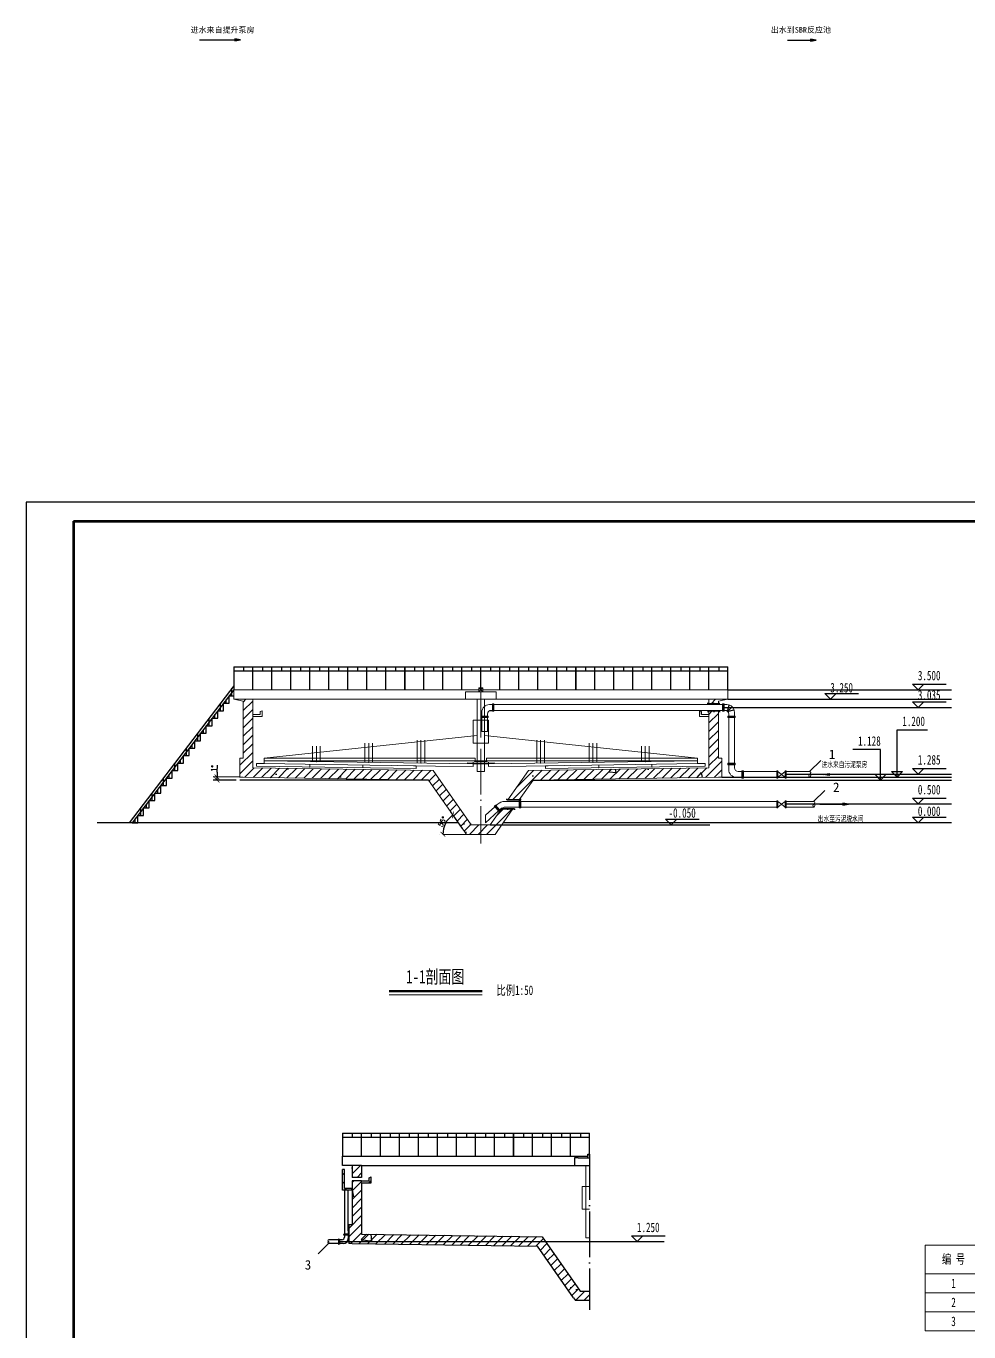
# Model space of a CAD drawing. Header units: millimetres. Extents: x -254 to 2257, y 114 to 1144.
# Drawn here: x 765 to 1260, y 458 to 1144 of the extents above; entities that cross this region are included whole.
import ezdxf

# ---------------------------------------------------------------- set-up
doc = ezdxf.new("R2010")
doc.units = ezdxf.units.MM
doc.linetypes.add('ACAD_ISO04W100', pattern=[30, 24, -3, 0, -3])
doc.layers.add('图层1', color=3, linetype='Continuous', lineweight=30)
doc.layers.add('图层2', color=2, linetype='Continuous')
doc.styles.get("Standard").update_dxf_attribs({"font": 'txt', "bigfont": 'gbcbig.shx'})
doc.dimstyles.new('副本 ISO-25', dxfattribs={"dimtxt": 2.5, "dimasz": 2.5, "dimexe": 2, "dimexo": 2, "dimtad": 1, "dimlfac": 50, "dimtxsty": 'Standard', "dimblk": 'ARCHTICK', "dimcen": 2.5, "dimadec": 0, "dimazin": 0, "dimtfac": 1, "dimtmove": 0, "dimatfit": 3, "dimfxl": 1, "dimarcsym": 0})

# ---------------------------------------------------------------- blocks, each defined once
blk = doc.blocks.new('_ArchTick')
at = {"color": 0, "linetype": 'ByBlock', "const_width": 0.15}
blk.add_lwpolyline([(-0.5, -0.5), (0.5, 0.5)], dxfattribs=at)
blk = doc.blocks.new('*D8')
at = {"color": 0, "lineweight": -2, "transparency": 16777216}
for p, q in [((994.04, 722.49), (987.93, 731.23)), ((981.83, 719.38), (981.75, 719.38))]:
    blk.add_line(p, q, dxfattribs=at)
blk.add_arc((996.21, 719.38), 12.46, 124.96512, 180, dxfattribs=at)
at = {"color": 0, "lineweight": -2, "transparency": 16777216, "xscale": 2.5, "yscale": 2.5, "zscale": 2.5}
for p, rotation in [((989.07, 729.59), 34.96512077353569), ((983.75, 719.38), 270.0000000000003)]:
    blk.add_blockref('_ArchTick', p, dxfattribs=dict(at, rotation=rotation))
at = {"color": 0, "lineweight": 0, "transparency": 16777216, "insert": (983.5, 726), "char_height": 2.5, "attachment_point": 5, "rotation": 62.48256}
blk.add_mtext('55°', dxfattribs=at)
blk = doc.blocks.new('*D9')
at = {"color": 0, "lineweight": -2, "transparency": 16777216}
for p, q in [((865, 752.08), (865.14, 755.83)), ((876.73, 749.41), (862.93, 749.61)), ((874.99, 747.94), (862.92, 747.94))]:
    blk.add_line(p, q, dxfattribs=at)
for start, end in [(179.1557, 180), (177.86893, 179.1557)]:
    blk.add_arc((976.24, 747.94), 111.32, start, end, dxfattribs=at)
at = {"color": 0, "lineweight": -2, "transparency": 16777216, "xscale": 2.5, "yscale": 2.5, "zscale": 2.5}
for p, rotation in [((864.93, 749.58), 89.15570226046216), ((864.92, 747.94), 270)]:
    blk.add_blockref('_ArchTick', p, dxfattribs=dict(at, rotation=rotation))
at = {"color": 0, "transparency": 16777216, "insert": (863.19, 754.02), "char_height": 2.5, "attachment_point": 5, "rotation": 87.86893}
blk.add_mtext('1°', dxfattribs=at)

msp = doc.modelspace()

# ---------------------------------------------------------------- hatches: boundary and pattern name
at = {"lineweight": -2}
for points in [[(874.33093, 1136.59416), (877.33093, 1137.09416), (874.33093, 1137.59416)], [(1177.11121, 1136.43148), (1180.11121, 1136.93148), (1177.11121, 1137.43148)], [(1186.94854, 750.37039), (1183.94854, 750.87039), (1186.94854, 751.37039)], [(1194.16798, 734.73867), (1197.16798, 735.23867), (1194.16798, 735.73867)]]:
    msp.add_hatch(color=256, dxfattribs=at).paths.add_polyline_path(points)
at = {"layer": '图层2'}
h = msp.add_hatch(dxfattribs=at)
h.set_pattern_fill('ANSI31', color=256, style=0)
h.paths.add_polyline_path([(883.72683, 784.37678), (883.72683, 790.37678), (873.72683, 790.37678), (878.72683, 789.37678), (878.72683, 759.37678), (876.9935, 759.37678), (876.9935, 749.37678), (878.72683, 749.37678), (976.23958, 747.93975), (995.18558, 720.84698), (996.21369, 719.37678), (998.72683, 719.37678), (1003.72683, 719.37678), (1003.72683, 724.37678), (998.72683, 724.37678), (978.72683, 752.97678), (883.72683, 754.37678)])
h.paths.add_polyline_path([(1031.21408, 747.93975), (1128.72683, 749.37678), (1130.46016, 749.37678), (1130.46016, 759.37678), (1128.72683, 759.37678), (1128.72683, 784.07678), (1123.72683, 784.07678), (1123.72683, 754.37678), (1028.72683, 752.97678), (1017.96647, 737.58947), (1023.97612, 737.58947)])
h.paths.add_polyline_path([(1020.60038, 732.76216), (1014.59073, 732.76216), (1008.72683, 724.37678), (1014.73648, 724.37678)])
h.paths.add_polyline_path([(1014.73648, 724.37678), (1008.72683, 724.37678), (1003.72683, 724.37678), (1003.72683, 719.37678), (1008.72683, 719.37678), (1011.23998, 719.37678), (1012.26809, 720.84698)])
h.paths.add_polyline_path([(1128.72683, 789.37678), (1133.72683, 790.37678), (1123.72683, 790.37678), (1123.72683, 788.07678), (1128.72683, 788.07678)])
h.paths.add_polyline_path([(940.97594, 536.24117), (944.97594, 536.24117), (945.97594, 536.24117), (945.97594, 539.24117), (944.97594, 538.84117), (944.97594, 537.24117), (940.97594, 537.24117), (935.97594, 537.24117), (935.97594, 533.24117), (935.97594, 514.24117), (934.24261, 514.24117), (934.24261, 505.24117), (1037.79412, 505.24117), (1035.97594, 507.84117), (940.97594, 509.24117)])
h.paths.add_polyline_path([(1037.79412, 505.24117), (934.24261, 505.24117), (934.24261, 504.24117), (935.97594, 504.24117), (1033.48869, 502.80414), (1052.43469, 475.71136), (1053.4628, 474.24117), (1055.97594, 474.24117), (1060.97594, 474.24117), (1060.97594, 479.24117), (1055.97594, 479.24117)])
h.paths.add_polyline_path([(940.97594, 545.24117), (935.97594, 545.24117), (935.97594, 539.04117), (940.97594, 539.04117), (940.97594, 539.24117)])
h.paths.add_polyline_path([(931.97594, 543.24117), (930.97594, 543.24117), (930.97594, 532.24117), (935.97594, 532.24117), (935.97594, 533.24117), (931.97594, 533.24117)])
h = msp.add_hatch(dxfattribs=at)
h.set_pattern_fill('AR-CONC', color=256, scale=0.25, style=0)
h.paths.add_polyline_path([(883.72683, 784.37678), (883.72683, 790.37678), (873.72683, 790.37678), (878.72683, 789.37678), (878.72683, 759.37678), (876.9935, 759.37678), (876.9935, 749.37678), (878.72683, 749.37678), (976.23958, 747.93975), (995.18558, 720.84698), (996.21369, 719.37678), (998.72683, 719.37678), (1003.72683, 719.37678), (1003.72683, 724.37678), (998.72683, 724.37678), (978.72683, 752.97678), (883.72683, 754.37678)])
h.paths.add_polyline_path([(1031.21408, 747.93975), (1128.72683, 749.37678), (1130.46016, 749.37678), (1130.46016, 759.37678), (1128.72683, 759.37678), (1128.72683, 784.07678), (1123.72683, 784.07678), (1123.72683, 754.37678), (1028.72683, 752.97678), (1017.96647, 737.58947), (1023.97612, 737.58947)])
h.paths.add_polyline_path([(1008.72683, 724.37678), (1014.73648, 724.37678), (1020.60038, 732.76216), (1014.59073, 732.76216)])
h.paths.add_polyline_path([(1003.72683, 724.37678), (1003.72683, 719.37678), (1008.72683, 719.37678), (1011.23998, 719.37678), (1012.26809, 720.84698), (1014.73648, 724.37678), (1008.72683, 724.37678)])
h.paths.add_polyline_path([(1128.72683, 788.07678), (1128.72683, 789.37678), (1133.72683, 790.37678), (1123.72683, 790.37678), (1123.72683, 788.07678)])
h.paths.add_polyline_path([(1037.79412, 505.24117), (934.24261, 505.24117), (934.24261, 504.24117), (935.97594, 504.24117), (1033.48869, 502.80414), (1052.43469, 475.71136), (1053.4628, 474.24117), (1055.97594, 474.24117), (1060.97594, 474.24117), (1060.97594, 479.24117), (1055.97594, 479.24117)])
h.paths.add_polyline_path([(935.97594, 514.24117), (934.24261, 514.24117), (934.24261, 505.24117), (1037.79412, 505.24117), (1035.97594, 507.84117), (940.97594, 509.24117), (940.97594, 536.24117), (944.97594, 536.24117), (945.97594, 536.24117), (945.97594, 539.24117), (944.97594, 538.84117), (944.97594, 537.24117), (940.97594, 537.24117), (935.97594, 537.24117), (935.97594, 533.24117)])
h.paths.add_polyline_path([(940.97594, 539.04117), (940.97594, 539.24117), (940.97594, 545.24117), (935.97594, 545.24117), (935.97594, 539.04117)])
h.paths.add_polyline_path([(930.97594, 532.24117), (935.97594, 532.24117), (935.97594, 533.24117), (931.97594, 533.24117), (931.97594, 543.24117), (930.97594, 543.24117)])

# ---------------------------------------------------------------- linework, layer by layer
at = {"lineweight": -2}
for p, q in [((855.6784, 1137.09416), (874.33093, 1137.09416)), ((874.33093, 1137.59416), (874.33093, 1136.59416)), ((877.33093, 1137.09416), (874.33093, 1137.59416)), ((874.33093, 1136.59416), (877.33093, 1137.09416)), ((1165.06709, 1136.93148), (1177.11121, 1136.93148)), ((1177.11121, 1137.43148), (1177.11121, 1136.43148)), ((1180.11121, 1136.93148), (1177.11121, 1137.43148)), ((1177.11121, 1136.43148), (1180.11121, 1136.93148)), ((873.72683, 807.37678), (1083.72683, 807.37678)), ((873.72683, 807.37678), (873.72683, 795.37678)), ((873.72683, 805.37678), (1083.72683, 805.37678)), ((878.86253, 807.37678), (878.86253, 805.37678)), ((883.72683, 795.37678), (883.72683, 807.37678)), ((888.86253, 807.37678), (888.86253, 805.37678)), ((888.86253, 807.37678), (888.86253, 805.37678)), ((893.72683, 795.37678), (893.72683, 807.37678)), ((898.86253, 807.37678), (898.86253, 805.37678)), ((903.72683, 795.37678), (903.72683, 807.37678)), ((908.86253, 807.37678), (908.86253, 805.37678)), ((913.72683, 795.37678), (913.72683, 807.37678)), ((918.86253, 807.37678), (918.86253, 805.37678)), ((923.72683, 795.37678), (923.72683, 807.37678)), ((928.86253, 807.37678), (928.86253, 805.37678)), ((933.72683, 795.37678), (933.72683, 807.37678)), ((938.86253, 807.37678), (938.86253, 805.37678)), ((943.72683, 795.37678), (943.72683, 807.37678)), ((948.86253, 807.37678), (948.86253, 805.37678)), ((953.72683, 795.37678), (953.72683, 807.37678)), ((958.86253, 807.37678), (958.86253, 805.37678)), ((963.72683, 795.37678), (963.72683, 807.37678)), ((963.72683, 807.37678), (1133.72683, 807.37678)), ((963.72683, 807.37678), (963.72683, 795.37678)), ((963.72683, 805.37678), (1133.72683, 805.37678)), ((968.86253, 807.37678), (968.86253, 805.37678)), ((968.86253, 807.37678), (968.86253, 805.37678)), ((973.72683, 795.37678), (973.72683, 807.37678)), ((978.86253, 807.37678), (978.86253, 805.37678)), ((978.86253, 807.37678), (978.86253, 805.37678)), ((983.72683, 795.37678), (983.72683, 807.37678)), ((988.86253, 807.37678), (988.86253, 805.37678)), ((993.72683, 795.37678), (993.72683, 807.37678)), ((998.86253, 807.37678), (998.86253, 805.37678)), ((1003.72683, 795.37678), (1003.72683, 807.37678)), ((1008.86253, 807.37678), (1008.86253, 805.37678)), ((1013.72683, 795.37678), (1013.72683, 807.37678)), ((1018.86253, 807.37678), (1018.86253, 805.37678)), ((1023.72683, 795.37678), (1023.72683, 807.37678)), ((1028.86253, 807.37678), (1028.86253, 805.37678)), ((1033.72683, 795.37678), (1033.72683, 807.37678)), ((1038.86253, 807.37678), (1038.86253, 805.37678)), ((1043.72683, 795.37678), (1043.72683, 807.37678)), ((1048.86253, 807.37678), (1048.86253, 805.37678)), ((1053.72683, 795.37678), (1053.72683, 807.37678)), ((1053.72683, 807.37678), (1133.72683, 807.37678)), ((1053.72683, 807.37678), (1053.72683, 795.37678)), ((1053.72683, 805.37678), (1133.72683, 805.37678)), ((1058.86253, 807.37678), (1058.86253, 805.37678)), ((1058.86253, 807.37678), (1058.86253, 805.37678)), ((1063.72683, 795.37678), (1063.72683, 807.37678)), ((1068.86253, 807.37678), (1068.86253, 805.37678)), ((1068.86253, 807.37678), (1068.86253, 805.37678)), ((1073.72683, 795.37678), (1073.72683, 807.37678)), ((1078.86253, 807.37678), (1078.86253, 805.37678)), ((1083.72683, 795.37678), (1083.72683, 807.37678)), ((1088.86253, 807.37678), (1088.86253, 805.37678)), ((1093.72683, 795.37678), (1093.72683, 807.37678)), ((1098.86253, 807.37678), (1098.86253, 805.37678)), ((1103.72683, 795.37678), (1103.72683, 807.37678)), ((1108.86253, 807.37678), (1108.86253, 805.37678)), ((1113.72683, 795.37678), (1113.72683, 807.37678)), ((1118.86253, 807.37678), (1118.86253, 805.37678)), ((1123.72683, 795.37678), (1123.72683, 807.37678)), ((1128.86253, 807.37678), (1128.86253, 805.37678)), ((1133.72683, 795.37678), (1133.72683, 807.37678)), ((873.72683, 797.37678), (873.72683, 795.37678)), ((1183.94854, 750.87039), (1186.94854, 751.37039)), ((1186.94854, 750.37039), (1183.94854, 750.87039)), ((1186.94854, 751.37039), (1186.94854, 750.37039)), ((1198.99265, 750.87039), (1186.94854, 750.87039)), ((1182.12386, 735.23867), (1194.16798, 735.23867)), ((1194.16798, 735.73867), (1194.16798, 734.73867)), ((1197.16798, 735.23867), (1194.16798, 735.73867)), ((1194.16798, 734.73867), (1197.16798, 735.23867)), ((930.97594, 562.24117), (1060.97594, 562.24117)), ((930.97594, 562.24117), (930.97594, 550.24117)), ((930.97594, 560.24117), (1060.97594, 560.24117)), ((936.11164, 562.24117), (936.11164, 560.24117)), ((940.97594, 550.24117), (940.97594, 562.24117)), ((946.11164, 562.24117), (946.11164, 560.24117)), ((946.11164, 562.24117), (946.11164, 560.24117)), ((950.97594, 550.24117), (950.97594, 562.24117)), ((956.11164, 562.24117), (956.11164, 560.24117)), ((960.97594, 550.24117), (960.97594, 562.24117)), ((966.11164, 562.24117), (966.11164, 560.24117)), ((970.97594, 550.24117), (970.97594, 562.24117)), ((976.11164, 562.24117), (976.11164, 560.24117)), ((980.97594, 550.24117), (980.97594, 562.24117)), ((986.11164, 562.24117), (986.11164, 560.24117)), ((990.97594, 550.24117), (990.97594, 562.24117)), ((996.11164, 562.24117), (996.11164, 560.24117)), ((1000.97594, 550.24117), (1000.97594, 562.24117)), ((1006.11164, 562.24117), (1006.11164, 560.24117)), ((1010.97594, 550.24117), (1010.97594, 562.24117)), ((1016.11164, 562.24117), (1016.11164, 560.24117)), ((1020.97594, 550.24117), (1020.97594, 562.24117)), ((1020.97594, 562.24117), (1060.97594, 562.24117)), ((1020.97594, 562.24117), (1020.97594, 550.24117)), ((1020.97594, 560.24117), (1060.97594, 560.24117)), ((1026.11164, 562.24117), (1026.11164, 560.24117)), ((1026.11164, 562.24117), (1026.11164, 560.24117)), ((1030.97594, 550.24117), (1030.97594, 562.24117)), ((1036.11164, 562.24117), (1036.11164, 560.24117)), ((1036.11164, 562.24117), (1036.11164, 560.24117)), ((1040.97594, 550.24117), (1040.97594, 562.24117)), ((1046.11164, 562.24117), (1046.11164, 560.24117)), ((1050.97594, 550.24117), (1050.97594, 562.24117)), ((1056.11164, 562.24117), (1056.11164, 560.24117)), ((1060.97594, 550.24117), (1060.97594, 562.24117))]:
    msp.add_line(p, q, dxfattribs=at)
at = {"lineweight": 25}
for p, q in [((764.51931, 894.09045), (764.51931, 300.09045)), ((1605.51931, 894.09045), (764.51931, 894.09045)), ((1230.84607, 798.37678), (1240.53013, 798.37678)), ((1233.81496, 795.37678), (1230.84607, 798.37678)), ((1233.81496, 795.37678), (1236.78384, 798.37678)), ((1240.53013, 798.37678), (1245.53013, 798.37678)), ((1245.53013, 798.37678), (1248.53013, 798.37678)), ((1184.75046, 793.37678), (1194.43452, 793.37678)), ((1187.71934, 790.37678), (1184.75046, 793.37678)), ((1187.71934, 790.37678), (1190.68823, 793.37678)), ((1194.43452, 793.37678), (1199.43452, 793.37678)), ((1199.43452, 793.37678), (1202.43452, 793.37678)), ((1118.72683, 784.37678), (1118.72683, 782.37678)), ((1230.84607, 789.07678), (1240.53013, 789.07678)), ((1233.81496, 786.07678), (1230.84607, 789.07678)), ((1233.81496, 786.07678), (1236.78384, 789.07678)), ((1240.53013, 789.07678), (1245.53013, 789.07678)), ((1245.53013, 789.07678), (1248.53013, 789.07678)), ((1222.6577, 763.95815), (1222.6577, 774.30044)), ((1222.6577, 774.30044), (1238.63679, 774.30044)), ((1214.04108, 763.95815), (1199.41371, 763.95815)), ((1214.04108, 747.93975), (1214.04108, 763.95815)), ((1222.6577, 749.37678), (1222.6577, 763.95815)), ((1214.04108, 747.93975), (1211.0722, 750.93975)), ((1211.0722, 750.93975), (1217.00997, 750.93975)), ((1214.04108, 747.93975), (1217.00997, 750.93975)), ((1222.6577, 749.37678), (1219.68881, 752.37678)), ((1219.68881, 752.37678), (1225.62658, 752.37678)), ((1222.6577, 749.37678), (1225.62658, 752.37678)), ((1230.84607, 754.07678), (1240.53013, 754.07678)), ((1233.81496, 751.07678), (1230.84607, 754.07678)), ((1233.81496, 751.07678), (1236.78384, 754.07678)), ((1240.53013, 754.07678), (1245.53013, 754.07678)), ((1245.53013, 754.07678), (1248.53013, 754.07678)), ((1230.84607, 738.37678), (1240.53013, 738.37678)), ((1233.81496, 735.37678), (1230.84607, 738.37678)), ((1233.81496, 735.37678), (1236.78384, 738.37678)), ((1240.53013, 738.37678), (1245.53013, 738.37678)), ((1245.53013, 738.37678), (1248.53013, 738.37678)), ((1230.84607, 728.37678), (1240.53013, 728.37678)), ((1233.81496, 725.37678), (1230.84607, 728.37678)), ((1233.81496, 725.37678), (1236.78384, 728.37678)), ((1240.53013, 728.37678), (1245.53013, 728.37678)), ((1245.53013, 728.37678), (1248.53013, 728.37678)), ((1100.89345, 727.37678), (1110.57752, 727.37678)), ((1103.86234, 724.37678), (1100.89345, 727.37678)), ((1103.86234, 724.37678), (1106.83123, 727.37678)), ((1110.57752, 727.37678), (1115.57752, 727.37678)), ((1115.57752, 727.37678), (1118.57752, 727.37678)), ((933.97594, 510.90784), (933.97594, 506.90783)), ((934.24261, 514.24117), (934.24261, 504.24117)), ((1083.06953, 508.24117), (1092.75359, 508.24117)), ((1086.03842, 505.24117), (1083.06953, 508.24117)), ((1086.03842, 505.24117), (1089.0073, 508.24117)), ((1092.75359, 508.24117), (1097.75359, 508.24117)), ((1097.75359, 508.24117), (1100.75359, 508.24117)), ((931.30927, 504.24117), (923.63902, 504.24205))]:
    msp.add_line(p, q, dxfattribs=at)
at = {"lineweight": 100}
for q in [(789.51931, 310.09045), (1595.51931, 884.09045)]:
    msp.add_line((789.51931, 884.09045), q, dxfattribs=at)
at = {"lineweight": 0}
for p, q in [((1002.72683, 794.37678), (1002.72683, 796.37678)), ((1002.72683, 796.37678), (1003.72683, 796.37678)), ((1002.72683, 796.37678), (1004.72683, 794.37678)), ((1004.72683, 796.37678), (1002.72683, 794.37678)), ((1004.72683, 796.37678), (1003.72683, 796.37678)), ((1004.72683, 794.37678), (1004.72683, 796.37678)), ((873.72683, 790.37678), (873.72683, 795.37678)), ((873.72683, 795.37678), (1002.72683, 795.37678)), ((883.72683, 790.37678), (873.72683, 790.37678)), ((878.72683, 789.37678), (873.72683, 790.37678)), ((883.72683, 790.37678), (1003.72683, 790.37678)), ((883.72683, 790.37678), (883.72683, 784.37678)), ((997.72683, 794.37678), (995.72683, 794.37678)), ((995.72683, 794.37678), (995.72683, 790.37678)), ((997.72683, 794.37678), (1003.72683, 794.37678)), ((1001.72683, 790.37678), (1001.72683, 752.37678)), ((1001.72683, 790.37678), (1001.72683, 752.37678)), ((1009.72683, 794.37678), (1003.72683, 794.37678)), ((1123.72683, 790.37678), (1003.72683, 790.37678)), ((1133.72683, 795.37678), (1004.72683, 795.37678)), ((1005.72683, 790.37678), (1005.72683, 752.37678)), ((1009.72683, 794.37678), (1011.72683, 794.37678)), ((1011.72683, 794.37678), (1011.72683, 790.37678)), ((1123.72683, 790.37678), (1123.72683, 788.07678)), ((1123.72683, 790.37678), (1133.72683, 790.37678)), ((1128.72683, 789.37678), (1133.72683, 790.37678)), ((1133.72683, 790.37678), (1133.72683, 795.37678)), ((878.72683, 789.37678), (878.72683, 759.37678)), ((883.72683, 784.37678), (883.72683, 754.37678)), ((887.72683, 783.97678), (888.72683, 784.37678)), ((887.72683, 782.37678), (887.72683, 783.97678)), ((888.72683, 781.37678), (888.72683, 784.37678)), ((1004.30765, 784.37678), (1003.72683, 784.37678)), ((1009.82683, 784.37678), (1008.35505, 784.37678)), ((1118.72683, 781.37678), (1118.72683, 784.37678)), ((1119.72683, 783.97678), (1118.72683, 784.37678)), ((1119.72683, 782.37678), (1119.72683, 783.97678)), ((1123.72683, 784.07678), (1123.72683, 754.37678)), ((1128.72683, 789.37678), (1128.72683, 788.07678)), ((1128.72683, 784.07678), (1128.72683, 759.37678)), ((883.72683, 782.37678), (887.72683, 782.37678)), ((883.72683, 781.37678), (887.72683, 781.37678)), ((887.72683, 781.37678), (888.72683, 781.37678)), ((999.72683, 767.37678), (999.72683, 779.37678)), ((999.72683, 779.37678), (1005.72683, 779.37678)), ((1003.72683, 780.37678), (1003.72683, 778.37678)), ((1003.72683, 778.37678), (1003.72683, 779.37678)), ((1005.72683, 782.37678), (1005.72683, 780.37678)), ((1005.72683, 780.37678), (1005.72683, 778.37678)), ((1005.72683, 779.37678), (1007.72683, 779.37678)), ((1007.72683, 779.37678), (1007.72683, 767.37678)), ((1119.72683, 781.37678), (1118.72683, 781.37678)), ((1123.72683, 782.37678), (1119.72683, 782.37678)), ((1123.72683, 781.37678), (1119.72683, 781.37678)), ((1001.72683, 771.37678), (889.76028, 759.48117)), ((1005.72683, 771.37678), (1117.69338, 759.48117)), ((915.2573, 757.70543), (915.2573, 765.67595)), ((917.2573, 757.67595), (917.2573, 765.67595)), ((919.2573, 757.64648), (919.2573, 765.67595)), ((942.75431, 757.30021), (942.75431, 767.27073)), ((944.75431, 757.27073), (944.75431, 767.27073)), ((946.75431, 757.24126), (946.75431, 767.27073)), ((970.25133, 756.89499), (970.25133, 768.86551)), ((972.25133, 756.86551), (972.25133, 768.86551)), ((974.25133, 756.83604), (974.25133, 768.86551)), ((1001.72683, 767.37678), (999.72683, 767.37678)), ((1007.72683, 767.37678), (1001.72683, 767.37678)), ((1033.20234, 756.83604), (1033.20234, 768.86551)), ((1035.20234, 756.86551), (1035.20234, 768.86551)), ((1037.20234, 756.89499), (1037.20234, 768.86551)), ((1060.69935, 757.24126), (1060.69935, 767.27073)), ((1062.69935, 757.27073), (1062.69935, 767.27073)), ((1064.69935, 757.30021), (1064.69935, 767.27073)), ((1088.19637, 757.64648), (1088.19637, 765.67595)), ((1090.19637, 757.67595), (1090.19637, 765.67595)), ((1092.19637, 757.70543), (1092.19637, 765.67595)), ((876.9935, 759.37678), (878.72683, 759.37678)), ((876.9935, 759.37678), (876.9935, 749.37678)), ((885.73943, 756.69536), (885.71814, 755.2506)), ((969.70902, 754.01284), (885.71814, 755.2506)), ((889.73899, 756.63642), (885.73943, 756.69536)), ((889.76028, 758.08117), (889.73899, 756.63642)), ((922.23255, 756.15756), (889.73899, 756.63642)), ((1000.72683, 759.48117), (889.76028, 759.48117)), ((889.76028, 759.48117), (889.76028, 758.08117)), ((890.06358, 758.0767), (889.76028, 758.08117)), ((889.76028, 758.08117), (1000.72683, 758.08117)), ((999.74834, 756.46029), (889.76028, 758.08117)), ((913.7151, 754.83802), (913.73639, 756.28277)), ((979.878, 755.30805), (922.23255, 756.15756)), ((941.71206, 754.42543), (941.73335, 755.87018)), ((959.73139, 755.60495), (969.73031, 755.4576)), ((969.73031, 755.4576), (969.70902, 754.01284)), ((979.878, 755.30805), (999.72705, 755.01554)), ((996.74965, 756.9045), (996.74375, 756.50457)), ((999.74932, 756.86029), (996.74965, 756.9045)), ((999.72705, 755.01554), (999.74834, 756.46029)), ((999.74834, 756.46029), (999.74932, 756.86029)), ((999.74834, 756.46029), (1003.72683, 756.46029)), ((999.74932, 756.86029), (999.74932, 757.26029)), ((999.74932, 756.86029), (1003.72683, 756.86029)), ((1000.32683, 758.08117), (1000.32683, 757.68117)), ((1000.32683, 757.68117), (1003.72683, 757.68117)), ((1000.72683, 758.08117), (1000.72683, 759.48117)), ((1000.72683, 758.08117), (1003.72683, 758.08117)), ((1001.72683, 756.37678), (1001.72683, 752.37678)), ((1001.72683, 756.37678), (1001.72683, 752.37678)), ((1006.72683, 758.08117), (1003.72683, 758.08117)), ((1007.12683, 757.68117), (1003.72683, 757.68117)), ((1007.70434, 756.86029), (1003.72683, 756.86029)), ((1007.70532, 756.46029), (1003.72683, 756.46029)), ((1005.72683, 756.37678), (1005.72683, 752.37678)), ((1006.72683, 758.08117), (1006.72683, 759.48117)), ((1006.72683, 759.48117), (1117.69338, 759.48117)), ((1117.69338, 758.08117), (1006.72683, 758.08117)), ((1007.12683, 758.08117), (1007.12683, 757.68117)), ((1007.70434, 756.86029), (1007.70434, 757.26029)), ((1007.70434, 756.86029), (1010.70402, 756.9045)), ((1007.70532, 756.46029), (1007.70434, 756.86029)), ((1007.70532, 756.46029), (1117.69338, 758.08117)), ((1007.72662, 755.01554), (1007.70532, 756.46029)), ((1027.57567, 755.30805), (1007.72662, 755.01554)), ((1010.70402, 756.9045), (1010.70991, 756.50457)), ((1027.57567, 755.30805), (1085.22111, 756.15756)), ((1047.72227, 755.60495), (1037.72336, 755.4576)), ((1037.72336, 755.4576), (1037.74465, 754.01284)), ((1037.74465, 754.01284), (1121.73553, 755.2506)), ((1065.74161, 754.42543), (1065.72032, 755.87018)), ((1085.22111, 756.15756), (1117.71467, 756.63642)), ((1093.73857, 754.83802), (1093.71728, 756.28277)), ((1117.39008, 758.0767), (1117.69338, 758.08117)), ((1117.69338, 759.48117), (1117.69338, 758.08117)), ((1117.69338, 758.08117), (1117.71467, 756.63642)), ((1117.71467, 756.63642), (1121.71424, 756.69536)), ((1121.71424, 756.69536), (1121.73553, 755.2506)), ((1130.46016, 759.37678), (1128.72683, 759.37678)), ((1130.46016, 759.37678), (1130.46016, 749.37678)), ((878.72683, 749.37678), (876.9935, 749.37678)), ((878.72683, 749.37678), (976.23958, 747.93975)), ((883.72683, 754.37678), (978.72683, 752.97678)), ((978.72683, 752.97678), (998.72683, 724.37678)), ((1005.72683, 752.37678), (1001.72683, 752.37678)), ((1001.72683, 752.37678), (1005.72683, 752.37678)), ((1028.72683, 752.97678), (1017.96647, 737.58947)), ((1123.72683, 754.37678), (1028.72683, 752.97678)), ((1128.72683, 749.37678), (1031.21408, 747.93975)), ((1128.72683, 749.37678), (1130.46016, 749.37678)), ((1159.88411, 752.37678), (1161.88411, 750.87678)), ((1159.88411, 752.37678), (1159.88411, 749.37678)), ((1159.88411, 752.37678), (1159.88411, 749.37678)), ((1159.88411, 749.37678), (1161.88411, 750.87678)), ((1163.88411, 752.37678), (1161.88411, 750.87678)), ((1163.88411, 749.37678), (1161.88411, 750.87678)), ((1163.88411, 752.37678), (1163.88411, 749.37678)), ((995.18558, 720.84698), (976.23958, 747.93975)), ((1023.97612, 737.58947), (1031.21408, 747.93975)), ((1159.88411, 736.67678), (1161.88411, 735.17678)), ((1159.88411, 736.67678), (1159.88411, 733.67678)), ((1159.88411, 736.67678), (1159.88411, 733.67678)), ((1159.88411, 733.67678), (1161.88411, 735.17678)), ((1163.88411, 736.67678), (1161.88411, 735.17678)), ((1163.88411, 733.67678), (1161.88411, 735.17678)), ((1163.88411, 736.67678), (1163.88411, 733.67678)), ((1014.59073, 732.76216), (1008.72683, 724.37678)), ((1012.26809, 720.84698), (1020.60038, 732.76216)), ((998.72683, 724.37678), (1003.72683, 724.37678)), ((1008.72683, 724.37678), (1003.72683, 724.37678)), ((995.18558, 720.84698), (996.21369, 719.37678)), ((998.72683, 719.37678), (996.21369, 719.37678)), ((1003.72683, 719.37678), (998.72683, 719.37678)), ((1003.72683, 719.37678), (1008.72683, 719.37678)), ((1008.72683, 719.37678), (1011.23998, 719.37678)), ((1012.26809, 720.84698), (1011.23998, 719.37678)), ((955.4931, 634.941), (1004.35727, 634.941)), ((1058.97594, 545.24117), (1058.97594, 507.24117)), ((1058.97594, 545.24117), (1058.97594, 507.24117)), ((1056.97594, 522.24117), (1056.97594, 534.24117)), ((1056.97594, 534.24117), (1060.97594, 534.24117)), ((1058.97594, 522.24117), (1056.97594, 522.24117)), ((1060.97594, 522.24117), (1058.97594, 522.24117)), ((1060.97594, 507.24117), (1058.97594, 507.24117)), ((1058.97594, 507.24117), (1060.97594, 507.24117)), ((1237.39315, 503.30517), (1417.39315, 503.30517)), ((1237.39315, 488.30517), (1237.39315, 503.30517)), ((1237.39315, 458.30517), (1237.39315, 488.30517)), ((1237.39315, 488.30517), (1447.39315, 488.30517)), ((1447.39315, 488.30517), (1237.39315, 488.30517)), ((1237.39315, 488.30517), (1237.39315, 478.30517)), ((1237.39315, 478.30517), (1447.39315, 478.30517)), ((1447.39315, 468.30517), (1237.39315, 468.30517)), ((1237.39315, 468.30517), (1237.39315, 458.30517)), ((1237.39315, 458.30517), (1447.39315, 458.30517))]:
    msp.add_line(p, q, dxfattribs=at)
at = {"linetype": 'ACAD_ISO04W100', "lineweight": 0}
msp.add_line((1003.72683, 794.37678), (1003.72683, 714.57834), dxfattribs=at)
for p, q in [((1123.22683, 788.07678), (1123.22683, 788.57678)), ((1123.22683, 788.07678), (1123.22683, 788.57678)), ((1123.72683, 788.07678), (1123.22683, 788.07678)), ((1123.72683, 788.07678), (1123.22683, 788.07678)), ((1123.72683, 784.07678), (1123.22683, 784.07678)), ((1123.22683, 784.07678), (1123.22683, 783.57678)), ((1123.72683, 784.07678), (1123.22683, 784.07678)), ((1123.22683, 784.07678), (1123.22683, 783.57678)), ((1123.72683, 788.07678), (1128.72683, 788.07678)), ((1128.72683, 788.07678), (1123.72683, 788.07678)), ((1128.72683, 784.07678), (1123.72683, 784.07678)), ((1126.22683, 788.07678), (1126.22683, 788.57678)), ((1126.22683, 784.07678), (1126.22683, 783.57678)), ((1128.72683, 788.07678), (1129.22683, 788.07678)), ((1128.72683, 788.07678), (1129.22683, 788.07678)), ((1128.72683, 784.07678), (1129.22683, 784.07678)), ((1128.72683, 784.07678), (1129.22683, 784.07678)), ((1129.22683, 788.07678), (1129.22683, 788.57678)), ((1129.22683, 788.07678), (1129.22683, 788.57678)), ((1129.22683, 784.07678), (1129.22683, 783.57678)), ((1129.22683, 784.07678), (1129.22683, 783.57678)), ((1176.65917, 752.37678), (1182.56313, 758.18695)), ((976.23958, 747.93975), (876.9935, 747.93975)), ((1178.71953, 736.67413), (1184.62349, 742.48429)), ((1017.43514, 737.58947), (1017.43514, 738.08947)), ((1017.43514, 737.58947), (1017.43514, 738.08947)), ((1017.43514, 737.58947), (1024.70363, 737.58947)), ((1024.70363, 737.58947), (1017.43514, 737.58947)), ((1022.93514, 737.58947), (1023.43514, 737.58947)), ((1022.93514, 737.58947), (1023.43514, 737.58947)), ((1024.70363, 737.58947), (1024.70363, 738.08947)), ((1013.50074, 731.5383), (1013.35369, 731.40274)), ((1013.79484, 731.80942), (1013.94189, 731.94498)), ((1014.30306, 732.76216), (1021.38854, 732.76216)), ((1021.38854, 732.76216), (1014.30306, 732.76216)), ((1014.30306, 732.76216), (1014.30306, 732.35079)), ((1021.38854, 732.76216), (1021.38854, 732.26216)), ((930.97594, 545.24117), (930.97594, 550.24117)), ((930.97594, 550.24117), (1059.97594, 550.24117)), ((1054.97594, 549.24117), (1052.97594, 549.24117)), ((1052.97594, 549.24117), (1052.97594, 545.24117)), ((1054.97594, 549.24117), (1060.97594, 549.24117)), ((1059.97594, 549.24117), (1059.97594, 551.24117)), ((1059.97594, 551.24117), (1060.97594, 551.24117)), ((940.97594, 545.24117), (930.97594, 545.24117)), ((930.97594, 532.24117), (930.97594, 543.24117)), ((931.97594, 543.24117), (930.97594, 543.24117)), ((931.97594, 533.24117), (931.97594, 543.24117)), ((935.97594, 545.24117), (935.97594, 539.04117)), ((940.97594, 545.24117), (1060.97594, 545.24117)), ((940.97594, 545.24117), (940.97594, 539.24117)), ((940.97594, 539.04117), (935.97594, 539.04117)), ((940.97594, 537.24117), (935.97594, 537.24117)), ((935.97594, 537.24117), (935.97594, 533.24117)), ((940.97594, 539.24117), (940.97594, 539.04117)), ((940.97594, 537.24117), (944.97594, 537.24117)), ((940.97594, 536.24117), (940.97594, 509.24117)), ((940.97594, 536.24117), (944.97594, 536.24117)), ((944.97594, 538.84117), (945.97594, 539.24117)), ((944.97594, 537.24117), (944.97594, 538.84117)), ((944.97594, 536.24117), (945.97594, 536.24117)), ((945.97594, 536.24117), (945.97594, 539.24117)), ((935.97594, 532.24117), (930.97594, 532.24117)), ((935.97594, 533.24117), (931.97594, 533.24117)), ((935.97594, 533.24117), (935.97594, 514.24117)), ((934.24261, 514.24117), (935.97594, 514.24117)), ((940.97594, 509.24117), (1035.97594, 507.84117)), ((923.55038, 504.24117), (918.23339, 498.87741)), ((935.97594, 504.24117), (934.24261, 504.24117)), ((935.97594, 504.24117), (1033.48869, 502.80414)), ((1052.43469, 475.71136), (1033.48869, 502.80414)), ((1035.97594, 507.84117), (1055.97594, 479.24117)), ((1052.43469, 475.71136), (1053.4628, 474.24117)), ((1055.97594, 474.24117), (1053.4628, 474.24117)), ((1055.97594, 479.24117), (1060.97594, 479.24117)), ((1060.97594, 474.24117), (1055.97594, 474.24117))]:
    msp.add_line(p, q)
at = {"color": 2, "lineweight": 0}
msp.add_line((996.21369, 719.37678), (983.83227, 719.37678), dxfattribs=at)
at = {"lineweight": 50}
msp.add_line((955.42255, 636.941), (1004.35727, 636.941), dxfattribs=at)
at = {"linetype": 'ACAD_ISO04W100'}
msp.add_line((1060.97594, 551.24117), (1060.97594, 469.44273), dxfattribs=at)
at = {"lineweight": 0}
for centre, radius, start, end in [((1176.59939, 751.70579), 0.67365, 282.99029496, 95.09108914), ((1176.03148, 750.29717), 1.22275, 311.17309928, 42.38659995), ((1178.77931, 736.00313), 0.67365, 282.99029496, 95.09108914), ((1178.2114, 734.59452), 1.22275, 311.17309928, 42.38659995), ((923.70843, 505.79384), 0.4491, 84.90891086, 257.00970504), ((924.08703, 504.85476), 0.81517, 137.61340005, 228.82690072)]:
    msp.add_arc(centre, radius, start, end, dxfattribs=at)
for p in [(917.2573, 757.67595), (944.75431, 757.27073), (972.25133, 756.86551), (1035.20234, 756.86551), (1062.69935, 757.27073), (1090.19637, 757.67595), (913.7151, 754.83802), (1065.74161, 754.42543), (1093.73857, 754.83802)]:
    msp.add_point(p, dxfattribs=at)
at = {"layer": '图层1', "lineweight": 0}
for p, q in [((1004.22683, 781.57678), (1004.22683, 783.57678)), ((1008.22683, 787.57678), (1009.82683, 787.57678)), ((1009.82683, 784.57678), (1009.22683, 784.57678)), ((1010.22683, 787.97678), (1009.82683, 787.97678)), ((1009.82683, 787.97678), (1009.82683, 784.57678)), ((1009.82683, 784.57678), (1009.82683, 784.17678)), ((1009.82683, 784.17678), (1010.22683, 784.17678)), ((1010.22683, 787.57678), (1010.22683, 787.97678)), ((1010.22683, 787.57678), (1010.22683, 787.97678)), ((1010.22683, 787.97678), (1010.62683, 787.97678)), ((1010.22683, 784.57678), (1010.22683, 787.57678)), ((1010.22683, 784.57678), (1010.22683, 787.57678)), ((1010.22683, 784.17678), (1010.22683, 784.57678)), ((1010.22683, 784.17678), (1010.22683, 784.57678)), ((1010.62683, 784.17678), (1010.22683, 784.17678)), ((1010.62683, 787.97678), (1010.62683, 784.57678)), ((1010.62683, 787.57678), (1130.84731, 787.57678)), ((1011.22683, 784.57678), (1010.62683, 784.57678)), ((1010.62683, 784.57678), (1010.62683, 784.17678)), ((1011.22683, 784.57678), (1130.84731, 784.57678)), ((1131.24731, 787.97678), (1130.84731, 787.97678)), ((1130.84731, 787.97678), (1130.84731, 784.57678)), ((1130.84731, 784.57678), (1130.84731, 784.17678)), ((1130.84731, 784.17678), (1131.24731, 784.17678)), ((1131.24731, 787.57678), (1131.24731, 787.97678)), ((1131.24731, 787.57678), (1131.24731, 787.97678)), ((1131.24731, 787.97678), (1131.64731, 787.97678)), ((1131.24731, 784.57678), (1131.24731, 787.57678)), ((1131.24731, 784.57678), (1131.24731, 787.57678)), ((1131.24731, 784.17678), (1131.24731, 784.57678)), ((1131.24731, 784.17678), (1131.24731, 784.57678)), ((1131.64731, 784.17678), (1131.24731, 784.17678)), ((1131.64731, 787.97678), (1131.64731, 784.57678)), ((1131.64731, 787.57678), (1133.12683, 787.57678)), ((1131.64731, 784.57678), (1131.64731, 784.17678)), ((1131.64731, 784.57678), (1132.12683, 784.57678)), ((1137.12683, 783.57678), (1137.12683, 781.57678)), ((1003.82683, 781.17678), (1003.82683, 781.57678)), ((1003.82683, 781.57678), (1007.22683, 781.57678)), ((1004.22683, 781.17678), (1003.82683, 781.17678)), ((1003.82683, 781.17678), (1003.82683, 780.77678)), ((1004.22683, 781.17678), (1003.82683, 781.17678)), ((1003.82683, 780.77678), (1007.22683, 780.77678)), ((1007.22683, 781.17678), (1004.22683, 781.17678)), ((1007.22683, 781.17678), (1004.22683, 781.17678)), ((1004.22683, 779.37678), (1004.22683, 780.77678)), ((1004.22683, 779.37678), (1004.22683, 773.37678)), ((1007.22683, 781.57678), (1007.22683, 782.57678)), ((1007.22683, 781.57678), (1007.62683, 781.57678)), ((1007.62683, 781.17678), (1007.22683, 781.17678)), ((1007.62683, 781.17678), (1007.22683, 781.17678)), ((1007.22683, 780.57678), (1007.22683, 780.77678)), ((1007.22683, 780.77678), (1007.62683, 780.77678)), ((1007.22683, 779.37678), (1007.22683, 780.57678)), ((1007.22683, 773.37678), (1007.22683, 779.37678)), ((1007.62683, 781.57678), (1007.62683, 781.17678)), ((1007.62683, 780.77678), (1007.62683, 781.17678)), ((1133.72683, 781.17678), (1133.72683, 781.57678)), ((1133.72683, 781.57678), (1137.12683, 781.57678)), ((1134.12683, 781.17678), (1133.72683, 781.17678)), ((1133.72683, 781.17678), (1133.72683, 780.77678)), ((1134.12683, 781.17678), (1133.72683, 781.17678)), ((1133.72683, 780.77678), (1137.12683, 780.77678)), ((1134.12683, 781.57678), (1134.12683, 782.57678)), ((1137.12683, 781.17678), (1134.12683, 781.17678)), ((1137.12683, 781.17678), (1134.12683, 781.17678)), ((1134.12683, 759.37678), (1134.12683, 780.77678)), ((1137.12683, 781.57678), (1137.52683, 781.57678)), ((1137.52683, 781.17678), (1137.12683, 781.17678)), ((1137.52683, 781.17678), (1137.12683, 781.17678)), ((1137.12683, 780.77678), (1137.52683, 780.77678)), ((1137.12683, 780.77678), (1137.12683, 756.77678)), ((1137.52683, 781.57678), (1137.52683, 781.17678)), ((1137.52683, 780.77678), (1137.52683, 781.17678)), ((1004.22683, 773.37678), (1007.22683, 773.37678)), ((1133.72683, 756.37678), (1133.72683, 756.77678)), ((1133.72683, 756.77678), (1137.12683, 756.77678)), ((1134.12683, 756.37678), (1133.72683, 756.37678)), ((1133.72683, 756.37678), (1133.72683, 755.97678)), ((1134.12683, 756.37678), (1133.72683, 756.37678)), ((1133.72683, 755.97678), (1137.12683, 755.97678)), ((1134.12683, 756.77678), (1134.12683, 759.37678)), ((1137.12683, 756.37678), (1134.12683, 756.37678)), ((1137.12683, 756.37678), (1134.12683, 756.37678)), ((1134.12683, 753.37678), (1134.12683, 755.97678)), ((1137.12683, 756.77678), (1137.52683, 756.77678)), ((1137.52683, 756.37678), (1137.12683, 756.37678)), ((1137.52683, 756.37678), (1137.12683, 756.37678)), ((1137.12683, 755.97678), (1137.52683, 755.97678)), ((1137.12683, 755.97678), (1137.12683, 754.37678)), ((1137.52683, 756.77678), (1137.52683, 756.37678)), ((1137.52683, 755.97678), (1137.52683, 756.37678)), ((1138.12683, 749.37678), (1141.08411, 749.37678)), ((1139.12683, 752.37678), (1141.08411, 752.37678)), ((1141.48411, 752.77678), (1141.08411, 752.77678)), ((1141.08411, 752.77678), (1141.08411, 749.37678)), ((1141.08411, 749.37678), (1141.08411, 748.97678)), ((1141.08411, 748.97678), (1141.48411, 748.97678)), ((1141.48411, 752.37678), (1141.48411, 752.77678)), ((1141.48411, 752.37678), (1141.48411, 752.77678)), ((1141.48411, 752.77678), (1141.88411, 752.77678)), ((1141.48411, 749.37678), (1141.48411, 752.37678)), ((1141.48411, 749.37678), (1141.48411, 752.37678)), ((1141.48411, 748.97678), (1141.48411, 749.37678)), ((1141.48411, 748.97678), (1141.48411, 749.37678)), ((1141.88411, 748.97678), (1141.48411, 748.97678)), ((1141.88411, 752.77678), (1141.88411, 749.37678)), ((1141.88411, 752.37678), (1159.48411, 752.37678)), ((1141.88411, 749.37678), (1141.88411, 748.97678)), ((1141.88411, 749.37678), (1159.48411, 749.37678)), ((1159.88411, 752.77678), (1159.48411, 752.77678)), ((1159.48411, 752.77678), (1159.48411, 749.37678)), ((1159.48411, 749.37678), (1159.48411, 748.97678)), ((1159.48411, 748.97678), (1159.88411, 748.97678)), ((1159.88411, 752.77678), (1159.88411, 752.37678)), ((1159.88411, 749.37678), (1159.88411, 752.37678)), ((1159.88411, 749.37678), (1159.88411, 748.97678)), ((1163.88411, 752.77678), (1164.28411, 752.77678)), ((1163.88411, 752.77678), (1163.88411, 752.37678)), ((1163.88411, 749.37678), (1163.88411, 752.37678)), ((1163.88411, 749.37678), (1163.88411, 748.97678)), ((1164.28411, 748.97678), (1163.88411, 748.97678)), ((1164.28411, 752.77678), (1164.28411, 749.37678)), ((1164.28411, 752.37678), (1176.65917, 752.37678)), ((1164.28411, 749.37678), (1176.83646, 749.37678)), ((1164.28411, 749.37678), (1164.28411, 748.97678)), ((1011.24868, 734.57139), (1011.39573, 734.70695)), ((1011.39573, 734.70695), (1013.9313, 731.95647)), ((1011.66685, 734.41285), (1012.39953, 735.08827)), ((1017.57397, 736.67678), (1016.46632, 736.67678)), ((1018.85498, 736.67678), (1017.57397, 736.67678)), ((1021.06631, 736.67678), (1018.85498, 736.67678)), ((1023.33788, 736.67678), (1021.06631, 736.67678)), ((1023.33788, 736.67678), (1023.89687, 736.67678)), ((1024.29687, 737.07678), (1023.89687, 737.07678)), ((1023.89687, 737.07678), (1023.89687, 733.67678)), ((1024.29687, 736.67678), (1024.29687, 737.07678)), ((1024.29687, 736.67678), (1024.29687, 737.07678)), ((1024.29687, 737.07678), (1024.69687, 737.07678)), ((1024.29687, 733.67678), (1024.29687, 736.67678)), ((1024.29687, 733.67678), (1024.29687, 736.67678)), ((1024.69687, 737.07678), (1024.69687, 733.67678)), ((1024.69687, 736.67678), (1159.48411, 736.67678)), ((1159.88411, 737.07678), (1159.48411, 737.07678)), ((1159.48411, 737.07678), (1159.48411, 733.67678)), ((1159.88411, 737.07678), (1159.88411, 736.67678)), ((1159.88411, 733.67678), (1159.88411, 736.67678)), ((1163.88411, 737.07678), (1164.28411, 737.07678)), ((1163.88411, 737.07678), (1163.88411, 736.67678)), ((1163.88411, 733.67678), (1163.88411, 736.67678)), ((1164.28411, 737.07678), (1164.28411, 733.67678)), ((1164.28411, 736.67678), (1178.77931, 736.67678)), ((1006.20365, 729.37651), (1011.07866, 733.87061)), ((1006.22683, 728.37678), (1006.20365, 729.37651)), ((1006.22683, 725.37678), (1013.08257, 731.69684)), ((1006.22683, 725.37678), (1006.22683, 728.37678)), ((1011.10164, 734.43583), (1010.80754, 734.16471)), ((1010.80754, 734.16471), (1013.35369, 731.40274)), ((1011.10164, 734.43583), (1011.24868, 734.57139)), ((1011.37275, 734.14173), (1011.10164, 734.43583)), ((1013.37667, 731.96796), (1011.37275, 734.14173)), ((1013.37667, 731.96796), (1013.64779, 731.67386)), ((1013.79484, 731.80942), (1013.50074, 731.5383)), ((1013.67077, 732.23908), (1014.08156, 732.61777)), ((1021.23998, 733.67678), (1016.79275, 733.67678)), ((1017.49574, 733.67678), (1016.79275, 733.67678)), ((1018.85498, 733.67678), (1018.85498, 733.67678)), ((1021.23998, 733.67678), (1023.89687, 733.67678)), ((1023.89687, 733.67678), (1023.89687, 733.27678)), ((1023.89687, 733.27678), (1024.29687, 733.27678)), ((1024.29687, 733.27678), (1024.29687, 733.67678)), ((1024.29687, 733.27678), (1024.29687, 733.67678)), ((1024.69687, 733.27678), (1024.29687, 733.27678)), ((1024.69687, 733.67678), (1024.69687, 733.27678)), ((1024.69687, 733.67678), (1159.48411, 733.67678)), ((1159.48411, 733.67678), (1159.48411, 733.27678)), ((1159.48411, 733.27678), (1159.88411, 733.27678)), ((1159.88411, 733.67678), (1159.88411, 733.27678)), ((1163.88411, 733.67678), (1163.88411, 733.27678)), ((1164.28411, 733.27678), (1163.88411, 733.27678)), ((1164.28411, 733.67678), (1164.28411, 733.27678)), ((1164.28411, 733.67678), (1179.01941, 733.67678))]:
    msp.add_line(p, q, dxfattribs=at)
at = {"layer": '图层1', "lineweight": 25}
for p, q in [((1133.53937, 783.98494), (1134.42304, 787.28281)), ((1133.53937, 783.98494), (1136.83564, 784.87458)), ((1133.54105, 783.991), (1135.95526, 786.40521)), ((1130.46016, 749.37678), (1251.38215, 749.37678)), ((1031.21408, 747.93975), (1251.38215, 747.93975))]:
    msp.add_line(p, q, dxfattribs=at)
at = {"layer": '图层1', "color": 0, "lineweight": 25}
for p, q in [((931.97594, 532.24117), (931.97594, 507.5745)), ((933.97594, 510.90784), (933.97594, 532.24117)), ((931.97594, 509.1745), (931.70927, 509.1745)), ((931.70927, 509.1745), (931.70927, 508.90784)), ((931.70927, 508.64117), (931.70927, 508.90784)), ((931.70927, 508.90784), (931.97594, 508.90784)), ((931.70927, 508.90784), (931.97594, 508.90784)), ((931.97594, 508.64117), (931.70927, 508.64117)), ((934.24261, 509.1745), (931.97594, 509.1745)), ((931.97594, 508.90784), (933.97594, 508.90784)), ((931.97594, 508.90784), (933.97594, 508.90784)), ((934.24261, 508.64117), (931.97594, 508.64117)), ((933.97594, 508.90784), (934.24261, 508.90784)), ((933.97594, 508.90784), (934.24261, 508.90784)), ((934.24261, 508.90784), (934.24261, 509.1745)), ((934.24261, 508.90784), (934.24261, 508.64117)), ((930.64261, 506.24117), (923.74828, 506.24117)), ((929.07109, 506.50783), (928.80442, 506.50783)), ((928.80442, 506.50783), (928.80442, 504.24117)), ((928.80442, 504.24117), (928.80442, 503.9745)), ((928.80442, 503.9745), (929.07109, 503.9745)), ((929.07109, 506.24117), (929.07109, 506.50783)), ((929.07109, 506.50783), (929.33776, 506.50783)), ((929.07109, 506.24117), (929.07109, 506.50783)), ((929.07109, 504.24117), (929.07109, 506.24117)), ((929.07109, 504.24117), (929.07109, 506.24117)), ((929.07109, 503.9745), (929.07109, 504.24117)), ((929.07109, 503.9745), (929.07109, 504.24117)), ((929.33776, 503.9745), (929.07109, 503.9745)), ((929.33776, 506.50783), (929.33776, 504.24117)), ((929.33776, 504.24117), (929.33776, 503.9745))]:
    msp.add_line(p, q, dxfattribs=at)
at = {"layer": '图层1', "lineweight": 0}
for centre, radius, start, end in [((1008.22683, 783.57678), 4, 90, 180), ((1009.22683, 782.57678), 2, 90, 180), ((1132.12683, 782.57678), 2, 0, 90), ((1133.12683, 783.57678), 4, 0, 90), ((1138.12683, 753.37678), 4, 180, 270), ((1139.12683, 754.37678), 2, 180, 270), ((1016.46632, 730.67678), 6, 90, 132.67184661), ((1016.79275, 729.67678), 4, 90, 132.67184661)]:
    msp.add_arc(centre, radius, start, end, dxfattribs=at)
at = {"layer": '图层1', "color": 0, "lineweight": 0}
for centre in [(1177.22338, 750.23508), (1179.4033, 734.53242)]:
    msp.add_arc(centre, 0.94148, 120.12830135, 245.73422474, dxfattribs=at)
at = {"layer": '图层1', "color": 0}
msp.add_arc((923.29243, 504.81337), 0.62765, 294.26577526, 59.87169865, dxfattribs=at)
at = {"layer": '图层1', "color": 0, "lineweight": 25}
for centre, radius in [((930.64261, 507.5745), 1.33333), ((931.30927, 506.90783), 2.66667)]:
    msp.add_arc(centre, radius, 270, 0, dxfattribs=at)
at = {"layer": '图层2'}
for p, q in [((873.72683, 797.37678), (818.78525, 725.37678)), ((873.72683, 795.37678), (820.31141, 725.37678)), ((869.81141, 788.27996), (869.81141, 790.24569)), ((871.31141, 788.27996), (871.31141, 792.21141)), ((871.31141, 792.21141), (873.72683, 792.21141)), ((872.81141, 792.21141), (872.81141, 796.17713)), ((1133.72683, 795.37678), (1207.29905, 795.37678)), ((1207.29905, 795.37678), (1251.38215, 795.37678)), ((865.31141, 780.41706), (865.31141, 784.34851)), ((865.31141, 784.34851), (868.31141, 784.34851)), ((866.81141, 784.34851), (866.81141, 788.31424)), ((868.31141, 784.34851), (868.31141, 788.27996)), ((868.31141, 788.27996), (871.31141, 788.27996)), ((1131.24731, 786.07678), (1251.38215, 786.07678)), ((859.31141, 772.55417), (859.31141, 776.48562)), ((859.31141, 776.48562), (862.31141, 776.48562)), ((860.81141, 776.48562), (860.81141, 780.45134)), ((862.31141, 776.48562), (862.31141, 780.41706)), ((862.31141, 780.41706), (865.31141, 780.41706)), ((863.81141, 780.41706), (863.81141, 782.38279)), ((854.81141, 768.62272), (854.81141, 772.58844)), ((856.31141, 768.62272), (856.31141, 772.55417)), ((856.31141, 772.55417), (859.31141, 772.55417)), ((857.81141, 772.55417), (857.81141, 774.51989)), ((848.81141, 760.75982), (848.81141, 764.72555)), ((850.31141, 760.75982), (850.31141, 764.69127)), ((850.31141, 764.69127), (853.31141, 764.69127)), ((851.81141, 764.69127), (851.81141, 766.65699)), ((853.31141, 764.69127), (853.31141, 768.62272)), ((853.31141, 768.62272), (856.31141, 768.62272)), ((842.81141, 752.89692), (842.81141, 756.86265)), ((844.31141, 752.89692), (844.31141, 756.82837)), ((844.31141, 756.82837), (847.31141, 756.82837)), ((845.81141, 756.82837), (845.81141, 758.7941)), ((847.31141, 756.82837), (847.31141, 760.75982)), ((847.31141, 760.75982), (850.31141, 760.75982)), ((836.81141, 745.03403), (836.81141, 748.99975)), ((838.31141, 745.03403), (838.31141, 748.96548)), ((838.31141, 748.96548), (841.31141, 748.96548)), ((839.81141, 748.96548), (839.81141, 750.9312)), ((841.31141, 748.96548), (841.31141, 752.89692)), ((841.31141, 752.89692), (844.31141, 752.89692)), ((1164.28411, 751.07678), (1251.38215, 751.07678)), ((833.81141, 741.10258), (833.81141, 743.0683)), ((835.31141, 741.10258), (835.31141, 745.03403)), ((835.31141, 745.03403), (838.31141, 745.03403)), ((827.81141, 733.23968), (827.81141, 735.2054)), ((829.31141, 733.23968), (829.31141, 737.17113)), ((829.31141, 737.17113), (832.31141, 737.17113)), ((830.81141, 737.17113), (830.81141, 741.13685)), ((832.31141, 737.17113), (832.31141, 741.10258)), ((832.31141, 741.10258), (835.31141, 741.10258)), ((1021.06939, 737.58947), (1021.06939, 738.08947)), ((1164.28411, 735.37678), (1251.38215, 735.37678)), ((823.31141, 725.37678), (823.31141, 729.30823)), ((823.31141, 729.30823), (826.31141, 729.30823)), ((824.81141, 729.30823), (824.81141, 733.27396)), ((826.31141, 729.30823), (826.31141, 733.23968)), ((826.31141, 733.23968), (829.31141, 733.23968)), ((1017.75429, 732.76216), (1017.75429, 732.26216)), ((838.75725, 725.37678), (801.86556, 725.37678)), ((820.31141, 725.37678), (823.31141, 725.37678)), ((821.81141, 725.37678), (821.81141, 727.34251)), ((992.01788, 725.37678), (838.75725, 725.37678)), ((1008.72683, 724.37678), (1124.11068, 724.37678)), ((1251.38215, 725.37678), (1015.43578, 725.37678))]:
    msp.add_line(p, q, dxfattribs=at)
at = {"layer": '图层2', "lineweight": 25}
for p, q in [((1133.72683, 790.37678), (1251.38215, 790.37678)), ((929.07109, 505.24117), (1100.16941, 505.24117))]:
    msp.add_line(p, q, dxfattribs=at)

# ---------------------------------------------------------------- texts
at = {"lineweight": -2, "char_height": 3, "attachment_point": 1}
for s, insert, width in [('{\\fFangSong|b1|i0|c134|p49;进水来自提升泵房}', (851.0709, 1143.80874), 37.9162731), ('{\\fFangSong|b1|i0|c134|p49;出水到SBR反应池}', (1156.27589, 1143.85081), 39.9924799), ('{\\fFangSong|b1|i0|c134|p49;\\W0.714;进水来自污泥泵房}', (1182.98016, 757.58496), 39.9924799), ('{\\fFangSong|b1|i0|c134|p49;\\W0.714;出水至污泥脱水间}', (1181.0298, 729.0862), 39.9924799)]:
    msp.add_mtext(s, dxfattribs=dict(at, insert=insert, width=width))
at = {"lineweight": 25, "char_height": 5, "width": 30, "attachment_point": 2}
for s, insert in [('{\\fFangSong|b0|i0|c134|p49;\\W0.7;3.500}', (1239.58554, 805.38559)), ('{\\fFangSong|b0|i0|c134|p49;\\W0.7;3.250}', (1193.54469, 799.0032)), ('{\\fFangSong|b0|i0|c134|p49;\\W0.7;3.035}', (1239.58554, 795.166)), ('{\\fFangSong|b0|i0|c134|p49;\\W0.7;1.200}', (1231.39717, 781.30925)), ('{\\fFangSong|b0|i0|c134|p49;\\W0.7;1.128}', (1208.15318, 770.96696)), ('{\\fFangSong|b0|i0|c134|p49;\\W0.7;1.285}', (1239.58554, 761.08559)), ('{\\fFangSong|b0|i0|c134|p49;\\W0.7;0.500}', (1239.58554, 745.38559)), ('{\\fFangSong|b0|i0|c134|p49;\\W0.7;-0.050}', (1109.63293, 733.13576)), ('{\\fFangSong|b0|i0|c134|p49;\\W0.7;0.000}', (1239.58554, 734.05936)), ('{\\fFangSong|b0|i0|c134|p49;\\W0.7;1.250}', (1091.80901, 515.24997))]:
    msp.add_mtext(s, dxfattribs=dict(at, insert=insert))
at = {"lineweight": 0}
for s, insert, char_height, width, attachment_point in [('{\\fFangSong|b0|i0|c134|p49;1}', (1188.52094, 761.4178), 5, 30, 5), ('{\\fFangSong|b0|i0|c134|p49;2}', (1190.69971, 744.13618), 5, 30, 5), ('{\\fFangSong|b0|i0|c134|p49;\\W0.714;1-1剖面图}', (979.73824, 648.04471), 7, 137.633324, 2), ('{\\fFangSong|b0|i0|c134|p49;\\W0.7;比例1:50}', (1021.60831, 639.91097), 5, 71.4710048, 2), ('{\\fFangSong|b0|i0|c134|p49;3}', (912.80501, 493.01072), 5, 30, 5), ('{\\fFangSong|b0|i0|c134|p49;\\W0.7;编 号}', (1252.39315, 495.80517), 5, 30, 5), ('{\\fFangSong|b0|i0|c134|p49;\\W0.7;1}', (1252.39315, 483.30517), 5, 30, 5), ('{\\fFangSong|b0|i0|c134|p49;\\W0.7;2}', (1252.39315, 473.30517), 5, 30, 5), ('{\\fFangSong|b0|i0|c134|p49;\\W0.7;3}', (1252.39315, 463.30517), 5, 30, 5)]:
    msp.add_mtext(s, dxfattribs=dict(at, insert=insert, char_height=char_height, width=width, attachment_point=attachment_point))

# ---------------------------------------------------------------- dimensions: what is measured, and where the dimension line sits
dim = msp.add_angular_dim_2l(base=(864.92159, 748.48654), line1=((976.23958, 747.93975), (876.9935, 747.93975)), line2=((878.72683, 749.37678), (976.23958, 747.93975)), dimstyle='副本 ISO-25')
dim.commit()
dim.dimension.update_dxf_attribs({"geometry": '*D9', "text_midpoint": (863.19326, 754.02265)})
at = {"color": 2, "lineweight": 0}
dim = msp.add_angular_dim_2l(base=(986.22061, 726.82266), line1=((996.21369, 719.37678), (983.83227, 719.37678)), line2=((995.18558, 720.84698), (996.21369, 719.37678)), dimstyle='副本 ISO-25', dxfattribs=at)
dim.commit()
dim.dimension.update_dxf_attribs({"geometry": '*D8', "text_midpoint": (983.49858, 726.00077)})

doc.saveas('drawing.dxf')
